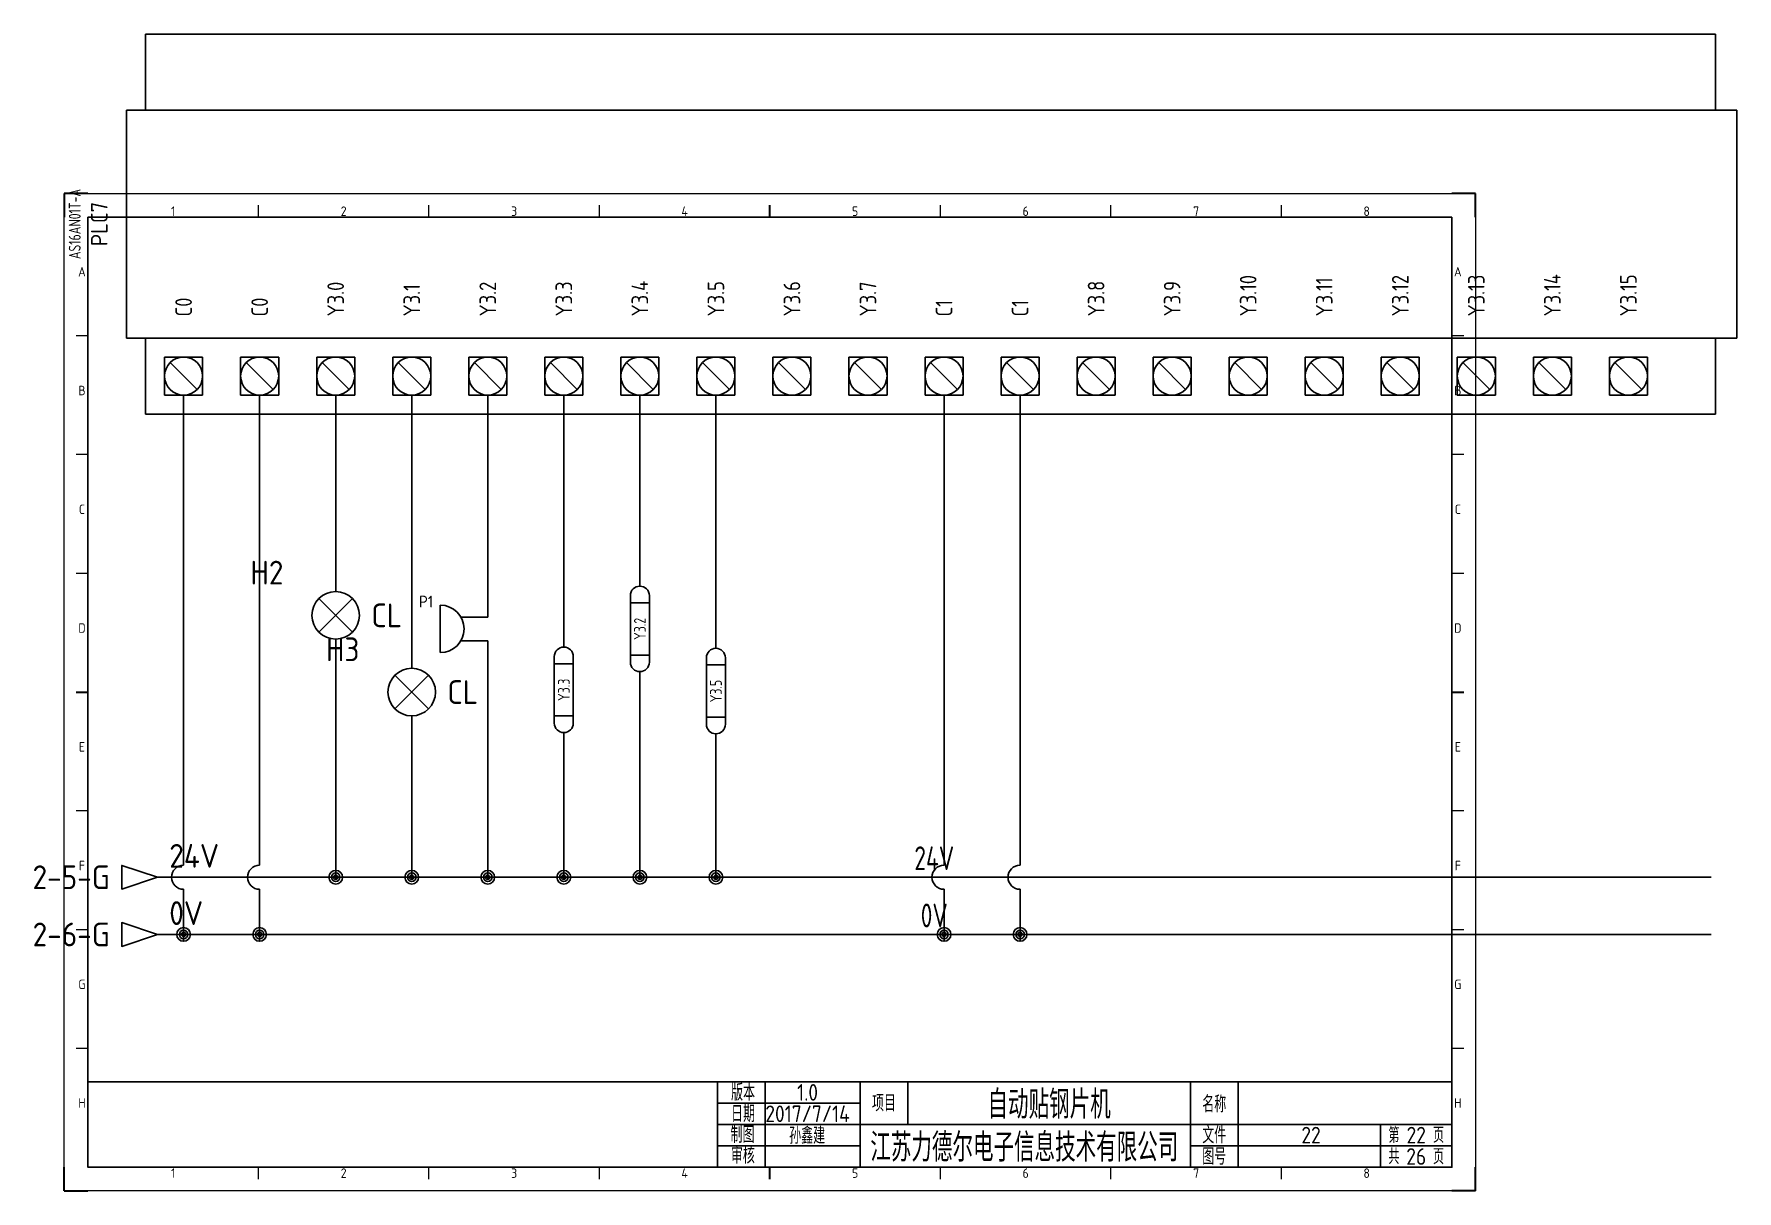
# Model space of a CAD drawing. Header units: millimetres. Extents: x 2023 to 2381, y 1387 to 1631.
import ezdxf
from ezdxf.enums import TextEntityAlignment as Align

# ---------------------------------------------------------------- set-up
doc = ezdxf.new("R2010")
doc.units = ezdxf.units.MM
for name, color, linetype in [('AE_BOR', 1, 'Continuous'), ('DESC', 150, 'Continuous'), ('MISC', 7, 'Continuous'), ('SYMS', 7, 'Continuous'), ('TAGS', 150, 'Continuous'), ('TERMS', 123, 'Continuous'), ('WIRENO', 72, 'Continuous'), ('WIREREF_DEST', 52, 'Continuous'), ('WIRES', 7, 'Continuous'), ('XREF', 7, 'Continuous'), ('图框_标题栏属性', 1, 'Continuous'), ('图框_标题栏文字', 6, 'Continuous')]:
    doc.layers.add(name, color=color, linetype=linetype)
doc.styles.add('ACGBTS', font='ISOCP.SHX')
doc.styles.get("Standard").update_dxf_attribs({"font": 'arial.ttf'})
doc.styles.add('WD_IEC', font='ISOCP2.shx', dxfattribs={"height": 4, "bigfont": 'gbcbig.shx'})
doc.styles.add('工程字', font='gbenor.shx', dxfattribs={"bigfont": 'gbcbig.shx'})

# ---------------------------------------------------------------- blocks, each defined once
blk = doc.blocks.new('Border')
for p, q in [((584, 410), (10, 410)), ((10, 410), (10, 10)), ((584, 10), (584, 410)), ((10, 10), (584, 10))]:
    blk.add_line(p, q)
at = {"layer": 'AE_BOR', "color": 1, "lineweight": 30}
for p, q in [((10, 420), (0, 420)), ((0, 420), (0, 410)), ((594, 420), (584, 420)), ((594, 410), (594, 420)), ((297, 410), (297, 415)), ((5, 210), (10, 210)), ((584, 210), (589, 210)), ((0, 0), (0, 10)), ((297, 5), (297, 10)), ((594, 0), (594, 10)), ((0, 0), (10, 0)), ((594, 0), (584, 0))]:
    blk.add_line(p, q, dxfattribs=at)
at = {"layer": 'AE_BOR', "color": 1, "lineweight": 15}
for p, q in [((0, 420), (594, 420)), ((0, 0), (0, 420)), ((594, 420), (594, 0)), ((81.75, 410), (81.75, 415)), ((153.5, 410), (153.5, 415)), ((225.25, 410), (225.25, 415)), ((368.75, 410), (368.75, 415)), ((440.5, 410), (440.5, 415)), ((512.25, 410), (512.25, 415)), ((10, 360), (5, 360)), ((589, 360), (584, 360)), ((10, 310), (5, 310)), ((589, 310), (584, 310)), ((10, 260), (5, 260)), ((589, 260), (584, 260)), ((10, 160), (5, 160)), ((589, 160), (584, 160)), ((10, 110), (5, 110)), ((589, 110), (584, 110)), ((10, 60), (5, 60)), ((589, 60), (584, 60)), ((81.75, 5), (81.75, 10)), ((153.5, 5), (153.5, 10)), ((225.25, 5), (225.25, 10)), ((368.75, 5), (368.75, 10)), ((440.5, 5), (440.5, 10)), ((512.25, 5), (512.25, 10)), ((594, 0), (0, 0))]:
    blk.add_line(p, q, dxfattribs=at)
at = {"layer": 'AE_BOR', "color": 1, "lineweight": 15, "style": 'ACGBTS'}
for s, p in [('1', (45.875, 412.5)), ('2', (117.625, 412.5)), ('3', (189.375, 412.5)), ('4', (261.125, 412.5)), ('5', (332.875, 412.5)), ('6', (404.625, 412.5)), ('7', (476.375, 412.5)), ('8', (548.125, 412.5)), ('A', (7.5, 387)), ('A', (586.5, 387)), ('B', (7.5, 337)), ('B', (586.5, 337)), ('C', (7.5, 287)), ('C', (586.5, 287)), ('D', (7.5, 237)), ('D', (586.5, 237)), ('E', (7.5, 187)), ('E', (586.5, 187)), ('F', (7.5, 137)), ('F', (586.5, 137)), ('G', (7.5, 87)), ('G', (586.5, 87)), ('H', (7.5, 37)), ('H', (586.5, 37)), ('1', (45.875, 7.5)), ('2', (117.625, 7.5)), ('3', (189.375, 7.5)), ('4', (261.125, 7.5)), ('5', (332.875, 7.5)), ('6', (404.625, 7.5)), ('7', (476.375, 7.5)), ('8', (548.125, 7.5))]:
    blk.add_text(s, height=4, dxfattribs=at).set_placement(p, align=Align.MIDDLE)
blk = doc.blocks.new('LdrDkA4')
for p, q in [((132.5, 0), (132.5, 18)), ((142.5, 0), (142.5, 18)), ((162.5, 0), (162.5, 18)), ((162.5, 0), (162.5, 18)), ((162.5, 0), (162.5, 18)), ((172.5, 18), (172.5, 13.5)), ((232, 0), (232, 18)), ((242, 0), (242, 18)), ((132.5, 13.5), (162.5, 13.5)), ((172.5, 13.5), (172.5, 9)), ((132.5, 9), (162.99, 9)), ((162.5, 9), (287, 9)), ((272, 0), (272, 9)), ((132.5, 4.5), (162.5, 4.5)), ((232, 4.5), (287, 4.5)), ((142.5, 2.09), (142.5, 2.09)), ((142.5, 2.09), (142.5, 2.09))]:
    blk.add_line(p, q)
blk.add_lwpolyline([(132.5, 18), (0, 18), (0, 0), (132.5, 0)], close=True)
blk.add_lwpolyline([(132.5, 0), (287, 0), (287, 18), (132.5, 18)])
at = {"flags": 9}
blk.add_attdef('WD_TB', (0, 0), '', height=2.5, dxfattribs=at)
at = {"layer": '图框_标题栏属性', "style": '工程字'}
for tag, height, p in [('版本', 3.5, (151.42, 15.75)), ('项目', 6, (202.25, 13.5)), ('名称', 3.5, (264.42, 13.27)), ('日期', 3.5, (151.42, 11.25)), ('制图', 3.5, (151.34, 6.85)), ('公司名称', 6, (197.03, 4.5)), ('文件', 3.5, (257.37, 6.75)), ('页数', 3.5, (279.5, 6.75)), ('审核', 3.5, (151.65, 2.36)), ('图号', 3.5, (257.37, 2.25)), ('总数', 3.5, (279.5, 2.25))]:
    blk.add_attdef(tag, text='', height=height, dxfattribs=at).set_placement(p, align=Align.MIDDLE)
at = {"layer": '图框_标题栏文字', "style": '工程字'}
for s, height, p in [('版本', 3.5, (137.85, 15.75)), ('项目', 3.5, (167.5, 13.5)), ('名称', 3.5, (237, 13.27)), ('日期', 3.5, (137.85, 11.25)), ('制图', 3.5, (137.75, 6.85)), ('文件', 3.5, (237, 6.75)), ('第    页', 3.25, (279.5, 6.75)), ('审核', 3.5, (137.81, 2.51)), ('图号', 3.5, (237, 2.25)), ('共    页', 3.25, (279.5, 2.25))]:
    blk.add_text(s, height=height, dxfattribs=at).set_placement(p, align=Align.MIDDLE_CENTER)
blk = doc.blocks.new('PLCIO_AS16AN01T')
for p, q in [((-289.88, 36.99), (-289.88, 20.99)), ((40.47, 36.99), (-289.88, 36.99)), ((40.47, 36.99), (40.47, 20.99)), ((-293.88, -27.01), (-293.88, 20.99)), ((-293.88, 20.99), (44.95, 20.99)), ((44.95, 20.99), (44.95, -27.01)), ((-289.88, -27.01), (-293.88, -27.01)), ((-289.88, -27.01), (-289.88, -43.01)), ((-49.88, -27.01), (-289.88, -27.01)), ((44.95, -27.01), (-49.88, -27.01)), ((40.47, -27.01), (40.47, -43.01)), ((-285.88, -39.01), (-285.88, -31.01)), ((-285.88, -39.01), (-285.88, -31.01)), ((-285.88, -31.01), (-277.88, -31.01)), ((-285.88, -31.01), (-277.88, -31.01)), ((-284.71, -32.18), (-279.05, -37.84)), ((-277.88, -31.01), (-277.88, -39.01)), ((-277.88, -31.01), (-277.88, -39.01)), ((-269.88, -31.01), (-261.88, -31.01)), ((-269.88, -31.01), (-261.88, -31.01)), ((-269.88, -39.01), (-269.88, -31.01)), ((-269.88, -39.01), (-269.88, -31.01)), ((-268.71, -32.18), (-263.05, -37.84)), ((-261.88, -31.01), (-261.88, -39.01)), ((-261.88, -31.01), (-261.88, -39.01)), ((-253.88, -31.01), (-245.88, -31.01)), ((-253.88, -39.01), (-253.88, -31.01)), ((-252.71, -32.18), (-247.05, -37.84)), ((-245.88, -31.01), (-245.88, -39.01)), ((-237.88, -31.01), (-229.88, -31.01)), ((-237.88, -31.01), (-229.88, -31.01)), ((-237.88, -39.01), (-237.88, -31.01)), ((-237.88, -39.01), (-237.88, -31.01)), ((-236.71, -32.18), (-231.05, -37.84)), ((-229.88, -31.01), (-229.88, -39.01)), ((-229.88, -31.01), (-229.88, -39.01)), ((-221.88, -31.01), (-213.88, -31.01)), ((-221.88, -31.01), (-213.88, -31.01)), ((-221.88, -39.01), (-221.88, -31.01)), ((-221.88, -39.01), (-221.88, -31.01)), ((-220.71, -32.18), (-215.05, -37.84)), ((-213.88, -31.01), (-213.88, -39.01)), ((-213.88, -31.01), (-213.88, -39.01)), ((-205.88, -31.01), (-197.88, -31.01)), ((-205.88, -31.01), (-197.88, -31.01)), ((-205.88, -39.01), (-205.88, -31.01)), ((-205.88, -39.01), (-205.88, -31.01)), ((-204.71, -32.18), (-199.05, -37.84)), ((-197.88, -31.01), (-197.88, -39.01)), ((-197.88, -31.01), (-197.88, -39.01)), ((-189.88, -31.01), (-181.88, -31.01)), ((-189.88, -31.01), (-181.88, -31.01)), ((-189.88, -39.01), (-189.88, -31.01)), ((-189.88, -39.01), (-189.88, -31.01)), ((-188.71, -32.18), (-183.05, -37.84)), ((-181.88, -31.01), (-181.88, -39.01)), ((-181.88, -31.01), (-181.88, -39.01)), ((-173.88, -31.01), (-165.88, -31.01)), ((-173.88, -31.01), (-165.88, -31.01)), ((-173.88, -39.01), (-173.88, -31.01)), ((-173.88, -39.01), (-173.88, -31.01)), ((-172.71, -32.18), (-167.05, -37.84)), ((-165.88, -31.01), (-165.88, -39.01)), ((-165.88, -31.01), (-165.88, -39.01)), ((-157.88, -31.01), (-149.88, -31.01)), ((-157.88, -31.01), (-149.88, -31.01)), ((-157.88, -39.01), (-157.88, -31.01)), ((-157.88, -39.01), (-157.88, -31.01)), ((-156.71, -32.18), (-151.05, -37.84)), ((-149.88, -31.01), (-149.88, -39.01)), ((-149.88, -31.01), (-149.88, -39.01)), ((-141.88, -31.01), (-133.88, -31.01)), ((-141.88, -31.01), (-133.88, -31.01)), ((-141.88, -39.01), (-141.88, -31.01)), ((-141.88, -39.01), (-141.88, -31.01)), ((-140.71, -32.18), (-135.05, -37.84)), ((-133.88, -31.01), (-133.88, -39.01)), ((-133.88, -31.01), (-133.88, -39.01)), ((-125.88, -31.01), (-117.88, -31.01)), ((-125.88, -31.01), (-117.88, -31.01)), ((-125.88, -39.01), (-125.88, -31.01)), ((-125.88, -39.01), (-125.88, -31.01)), ((-124.71, -32.18), (-119.05, -37.84)), ((-117.88, -31.01), (-117.88, -39.01)), ((-117.88, -31.01), (-117.88, -39.01)), ((-109.88, -39.01), (-109.88, -31.01)), ((-109.88, -39.01), (-109.88, -31.01)), ((-109.88, -31.01), (-101.88, -31.01)), ((-109.88, -31.01), (-101.88, -31.01)), ((-108.71, -32.18), (-103.05, -37.84)), ((-101.88, -31.01), (-101.88, -39.01)), ((-101.88, -31.01), (-101.88, -39.01)), ((-93.88, -31.01), (-85.88, -31.01)), ((-93.88, -31.01), (-85.88, -31.01)), ((-93.88, -39.01), (-93.88, -31.01)), ((-93.88, -39.01), (-93.88, -31.01)), ((-92.71, -32.18), (-87.05, -37.84)), ((-85.88, -31.01), (-85.88, -39.01)), ((-85.88, -31.01), (-85.88, -39.01)), ((-77.88, -31.01), (-69.88, -31.01)), ((-77.88, -31.01), (-69.88, -31.01)), ((-77.88, -39.01), (-77.88, -31.01)), ((-77.88, -39.01), (-77.88, -31.01)), ((-76.71, -32.18), (-71.05, -37.84)), ((-69.88, -31.01), (-69.88, -39.01)), ((-69.88, -31.01), (-69.88, -39.01)), ((-61.88, -31.01), (-53.88, -31.01)), ((-61.88, -31.01), (-53.88, -31.01)), ((-61.88, -39.01), (-61.88, -31.01)), ((-61.88, -39.01), (-61.88, -31.01)), ((-60.71, -32.18), (-55.05, -37.84)), ((-53.88, -31.01), (-53.88, -39.01)), ((-53.88, -31.01), (-53.88, -39.01)), ((-45.88, -31.01), (-37.88, -31.01)), ((-45.88, -31.01), (-37.88, -31.01)), ((-45.88, -39.01), (-45.88, -31.01)), ((-45.88, -39.01), (-45.88, -31.01)), ((-44.71, -32.18), (-39.05, -37.84)), ((-37.88, -31.01), (-37.88, -39.01)), ((-37.88, -31.01), (-37.88, -39.01)), ((-29.88, -31.01), (-21.88, -31.01)), ((-29.88, -31.01), (-21.88, -31.01)), ((-29.88, -39.01), (-29.88, -31.01)), ((-29.88, -39.01), (-29.88, -31.01)), ((-28.71, -32.18), (-23.05, -37.84)), ((-21.88, -31.01), (-21.88, -39.01)), ((-21.88, -31.01), (-21.88, -39.01)), ((-13.88, -31.01), (-5.88, -31.01)), ((-13.88, -31.01), (-5.88, -31.01)), ((-13.88, -39.01), (-13.88, -31.01)), ((-13.88, -39.01), (-13.88, -31.01)), ((-12.71, -32.18), (-7.05, -37.84)), ((-5.88, -31.01), (-5.88, -39.01)), ((-5.88, -31.01), (-5.88, -39.01)), ((2.12, -39.01), (2.12, -31.01)), ((2.12, -39.01), (2.12, -31.01)), ((2.12, -31.01), (10.12, -31.01)), ((2.12, -31.01), (10.12, -31.01)), ((3.29, -32.18), (8.95, -37.84)), ((10.12, -31.01), (10.12, -39.01)), ((10.12, -31.01), (10.12, -39.01)), ((18.12, -31.01), (26.12, -31.01)), ((18.12, -31.01), (26.12, -31.01)), ((18.12, -39.01), (18.12, -31.01)), ((18.12, -39.01), (18.12, -31.01)), ((19.29, -32.18), (24.95, -37.84)), ((26.12, -31.01), (26.12, -39.01)), ((26.12, -31.01), (26.12, -39.01)), ((-277.88, -39.01), (-285.88, -39.01)), ((-277.88, -39.01), (-285.88, -39.01)), ((-261.88, -39.01), (-269.88, -39.01)), ((-261.88, -39.01), (-269.88, -39.01)), ((-245.88, -39.01), (-253.88, -39.01)), ((-229.88, -39.01), (-237.88, -39.01)), ((-229.88, -39.01), (-237.88, -39.01)), ((-213.88, -39.01), (-221.88, -39.01)), ((-213.88, -39.01), (-221.88, -39.01)), ((-197.88, -39.01), (-205.88, -39.01)), ((-197.88, -39.01), (-205.88, -39.01)), ((-181.88, -39.01), (-189.88, -39.01)), ((-181.88, -39.01), (-189.88, -39.01)), ((-165.88, -39.01), (-173.88, -39.01)), ((-165.88, -39.01), (-173.88, -39.01)), ((-149.88, -39.01), (-157.88, -39.01)), ((-149.88, -39.01), (-157.88, -39.01)), ((-133.88, -39.01), (-141.88, -39.01)), ((-133.88, -39.01), (-141.88, -39.01)), ((-117.88, -39.01), (-125.88, -39.01)), ((-117.88, -39.01), (-125.88, -39.01)), ((-101.88, -39.01), (-109.88, -39.01)), ((-101.88, -39.01), (-109.88, -39.01)), ((-85.88, -39.01), (-93.88, -39.01)), ((-85.88, -39.01), (-93.88, -39.01)), ((-69.88, -39.01), (-77.88, -39.01)), ((-69.88, -39.01), (-77.88, -39.01)), ((-53.88, -39.01), (-61.88, -39.01)), ((-53.88, -39.01), (-61.88, -39.01)), ((-37.88, -39.01), (-45.88, -39.01)), ((-37.88, -39.01), (-45.88, -39.01)), ((-21.88, -39.01), (-29.88, -39.01)), ((-21.88, -39.01), (-29.88, -39.01)), ((-5.88, -39.01), (-13.88, -39.01)), ((-5.88, -39.01), (-13.88, -39.01)), ((10.12, -39.01), (2.12, -39.01)), ((10.12, -39.01), (2.12, -39.01)), ((26.12, -39.01), (18.12, -39.01)), ((26.12, -39.01), (18.12, -39.01)), ((-289.88, -43.01), (40.47, -43.01))]:
    blk.add_line(p, q)
for centre in [(-281.88, -35.01), (-265.88, -35.01), (-249.88, -35.01), (-233.88, -35.01), (-217.88, -35.01), (-201.88, -35.01), (-185.88, -35.01), (-169.88, -35.01), (-153.88, -35.01), (-137.88, -35.01), (-121.88, -35.01), (-105.88, -35.01), (-89.88, -35.01), (-73.88, -35.01), (-57.88, -35.01), (-41.88, -35.01), (-25.88, -35.01), (-9.88, -35.01), (6.12, -35.01), (22.12, -35.01)]:
    blk.add_circle(centre, 4)
at = {"style": 'WD_IEC', "width": 0.8}
blk.add_attdef('WDTAGALT', (-331.88, -15.01), '', height=4, rotation=90, dxfattribs=at)
at = {"linetype": 'Continuous', "style": 'WD_IEC', "flags": 9}
for tag, p in [('ASSYCODE', (-320.88, 4.35)), ('FAMILY', (-320.09, 4.38))]:
    blk.add_attdef(tag, text='', height=0.32, rotation=90, dxfattribs=at).set_placement(p, align=Align.CENTER)
at = {"style": 'WD_IEC'}
for tag, p in [('LINE1', (-312.59, -3.01)), ('LINE2', (-307.59, -3.01)), ('TAG1', (-297.88, -3.01))]:
    blk.add_attdef(tag, text='', height=3.5, rotation=90, dxfattribs=at).set_placement(p, align=Align.CENTER)
for tag, width, p in [('INST', 0.8, (-328.04, -3.01)), ('LOC', 0.8, (-324.6, -3.01)), ('MFG', 0.8, (-320.59, -3.01)), ('CAT', 0.9, (-317.09, -3.01)), ('DESC', 0.8, (-303.54, -3.01))]:
    blk.add_attdef(tag, text='', height=2.5, rotation=90, dxfattribs=dict(at, width=width)).set_placement(p, align=Align.CENTER)
at = {"style": 'WD_IEC', "width": 0.9}
for tag, p in [('TERMDESC17', (-281.88, -22.45)), ('TERMDESC18', (-265.88, -22.45)), ('TERMDESC19', (-121.88, -22.45)), ('TERMDESC20', (-105.88, -22.45)), ('TAGA01', (-249.88, -22.45)), ('TAGA02', (-233.88, -22.45)), ('TAGA03', (-217.88, -22.45)), ('TAGA04', (-201.88, -22.45)), ('TAGA05', (-185.88, -22.45)), ('TAGA06', (-169.88, -22.45)), ('TAGA07', (-153.88, -22.45)), ('TAGA08', (-137.88, -22.45)), ('TAGA09', (-89.88, -22.45)), ('TAGA10', (-73.88, -22.45)), ('TAGA11', (-57.88, -22.45)), ('TAGA12', (-41.88, -22.45)), ('TAGA13', (-25.88, -22.45)), ('TAGA14', (-9.88, -22.45)), ('TAGA15', (6.12, -22.45)), ('TAGA16', (22.12, -22.45))]:
    blk.add_attdef(tag, text='', height=3.5, rotation=90, dxfattribs=at).set_placement(p, align=Align.MIDDLE_LEFT)
at = {"style": 'WD_IEC', "flags": 1}
for tag, p in [('X8TERM17', (-281.88, -39.01)), ('X8TERM18', (-265.88, -39.01)), ('X8TERM01', (-249.88, -39.01)), ('X8TERM02', (-233.88, -39.01)), ('X8TERM03', (-217.88, -39.01)), ('X8TERM04', (-201.88, -39.01)), ('X8TERM05', (-185.88, -39.01)), ('X8TERM06', (-169.88, -39.01)), ('X8TERM07', (-153.88, -39.01)), ('X8TERM08', (-137.88, -39.01)), ('X8TERM19', (-121.88, -39.01)), ('X8TERM20', (-105.88, -39.01)), ('X8TERM09', (-89.88, -39.01)), ('X8TERM10', (-73.88, -39.01)), ('X8TERM11', (-57.88, -39.01)), ('X8TERM12', (-41.88, -39.01)), ('X8TERM13', (-25.88, -39.01)), ('X8TERM14', (-9.88, -39.01)), ('X8TERM15', (6.12, -39.01)), ('X8TERM16', (22.12, -39.01))]:
    blk.add_attdef(tag, p, '', height=0.35, rotation=90, dxfattribs=at)
at = {"style": 'WD_IEC', "width": 0.9}
for tag, p in [('TERM17', (-279.88, -40.05)), ('TERM18', (-263.88, -40.05)), ('TERM01', (-247.88, -39.92)), ('TERM02', (-231.88, -40.05)), ('TERM03', (-215.88, -40.05)), ('TERM04', (-199.88, -40.05)), ('TERM05', (-183.88, -40.05)), ('TERM06', (-167.88, -40.05)), ('TERM07', (-151.88, -40.05)), ('TERM08', (-135.88, -40.05)), ('TERM19', (-119.88, -40.05)), ('TERM20', (-103.88, -40.05)), ('TERM09', (-87.88, -40.05)), ('TERM10', (-71.88, -40.05)), ('TERM11', (-55.88, -40.05)), ('TERM12', (-39.88, -40.05)), ('TERM13', (-23.88, -40.05)), ('TERM14', (-7.88, -40.05)), ('TERM15', (8.12, -40.05)), ('TERM16', (24.12, -40.05))]:
    blk.add_attdef(tag, text='', height=2.5, rotation=90, dxfattribs=at).set_placement(p, align=Align.TOP_RIGHT)
for tag, p in [('DESCA01', (-251.38, -67.08)), ('DESCB01', (-244.38, -67.08)), ('DESCA02', (-235.38, -67.08)), ('DESCB02', (-228.38, -67.08)), ('DESCA03', (-219.38, -67.08)), ('DESCB03', (-212.38, -67.08)), ('DESCA04', (-203.38, -67.08)), ('DESCB04', (-196.38, -67.08)), ('DESCA05', (-187.38, -67.08)), ('DESCB05', (-180.38, -67.08)), ('DESCA06', (-171.38, -67.08)), ('DESCB06', (-164.38, -67.08)), ('DESCA07', (-155.38, -67.08)), ('DESCB07', (-148.38, -67.08)), ('DESCA08', (-139.38, -67.08)), ('DESCB08', (-132.38, -67.08)), ('DESCA09', (-91.38, -67.08)), ('DESCB09', (-84.38, -67.08)), ('DESCA10', (-75.38, -67.08)), ('DESCB10', (-68.38, -67.08)), ('DESCA11', (-59.38, -67.08)), ('DESCB11', (-52.38, -67.08)), ('DESCA12', (-43.38, -67.08)), ('DESCB12', (-36.38, -67.08)), ('DESCA13', (-27.38, -67.08)), ('DESCB13', (-20.38, -67.08)), ('DESCA14', (-11.38, -67.08)), ('DESCB14', (-4.38, -67.08)), ('DESCA15', (4.62, -67.08)), ('DESCB15', (11.62, -67.08)), ('DESCA16', (20.62, -67.08)), ('DESCB16', (27.62, -67.08))]:
    blk.add_attdef(tag, text='', height=4, rotation=90, dxfattribs=at).set_placement(p, align=Align.RIGHT)
blk = doc.blocks.new('HA1D3')
blk.add_lwpolyline([(0, 0), (-3.75, -1.25), (-3.75, 1.25)], close=True)
at = {"style": 'WD_IEC', "flags": 1}
blk.add_attdef('SIGCODE', text='', height=1, dxfattribs=at).set_placement((-2.5, 1.8), align=Align.RIGHT)
at = {"style": 'WD_IEC'}
for tag, p, height, flags in [('WIRENO', (1.25, 1), 2.5, 8), ('X1TERM01', (0, 0), 0.32, 1)]:
    blk.add_attdef(tag, p, '', height=height, dxfattribs=dict(at, flags=flags))
blk.add_attdef('XREF', text='', height=2.5, dxfattribs=at).set_placement((-5, 0), align=Align.MIDDLE_RIGHT)
blk.add_attdef('DESC1', text='', height=2.5, dxfattribs=at).set_placement((1.25, -1), align=Align.TOP_LEFT)
blk = doc.blocks.new('WD_WNH')
at = {"linetype": 'Continuous', "style": 'WD_IEC', "width": 0.8}
blk.add_attdef('WIRENO', text='', height=2.5, dxfattribs=at).set_placement((0, 0.75), align=Align.CENTER)
at = {"style": 'WD_IEC', "flags": 1}
for tag, p in [('W08USER', (0, 0.375)), ('W04USER', (0, 0.875)), ('W05USER', (0, 0.75)), ('W09USER', (0, 0.25)), ('W03USER', (0, 1)), ('W06USER', (0, 0.625)), ('W07USER', (0, 0.5)), ('W02USER', (0, 1.125)), ('W01USER', (0, 1.25)), ('W10USER', (0, 0.125))]:
    blk.add_attdef(tag, text='', height=0.08, dxfattribs=at).set_placement(p, align=Align.CENTER)
blk = doc.blocks.new('WDDOT')
for radius in [0.72, 0.449, 0.223]:
    blk.add_circle((0, 0), radius)
blk = doc.blocks.new('VLT1C')
for p, q in [((0, 7.5), (0, 2.5)), ((-1.77, -1.77), (1.77, 1.77)), ((1.77, -1.77), (-1.77, 1.77)), ((0, -2.5), (0, -7.5))]:
    blk.add_line(p, q)
blk.add_circle((0, 0), 2.5)
at = {"style": 'WD_IEC'}
for tag, p in [('INST', (-5.5, 10.25)), ('LOC', (-5.5, 6.75)), ('TAG1', (-5.5, 3.25)), ('DESC1', (-5.5, -6.35)), ('DESC2', (-5.5, -9.85)), ('DESC3', (-5.5, -13.35))]:
    blk.add_attdef(tag, text='', height=2.5, dxfattribs=at).set_placement(p, align=Align.RIGHT)
blk.add_attdef('TERM01', text='', height=2, rotation=90, dxfattribs=at).set_placement((-1, 7.5), align=Align.RIGHT)
at = {"style": 'WD_IEC', "flags": 1}
for tag, p, height in [('X2TERM01', (0, 7.5), 0.32), ('X4LINK', (-3, 0), 0.32), ('X1LINK', (3, 0), 0.32), ('ASSYCODE', (1, -4), 1), ('FAMILY', (1, -5.5), 1), ('CATDESC', (1, -7), 1), ('X8TERM02', (0, -7.5), 0.32)]:
    blk.add_attdef(tag, p, '', height=height, dxfattribs=at)
at = {"style": 'WD_IEC', "flags": 9}
for tag, p in [('MFG', (-6, -0.25)), ('CAT', (-6, -2.75))]:
    blk.add_attdef(tag, text='', height=1.5, dxfattribs=at).set_placement(p, align=Align.RIGHT)
at = {"style": 'WD_IEC'}
blk.add_attdef('TERM02', (-1, -7.5), '', height=2, rotation=90, dxfattribs=at)
at = {"lineweight": 13, "style": 'WD_IEC'}
blk.add_attdef('COLOR', text='', height=2.5, dxfattribs=at).set_placement((3.75, 0), align=Align.MIDDLE_LEFT)
at = {"lineweight": 15, "style": 'WD_IEC'}
for tag, p in [('XREF', (-5.5, -18)), ('WDTAGALT', (-5.5, -21))]:
    blk.add_attdef(tag, text='', height=2.5, dxfattribs=at).set_placement(p, align=Align.RIGHT)
blk = doc.blocks.new('VAN1Z')
for p, q in [((-10, -5), (-10, 5)), ((-5.67, 2.5), (0, 2.5)), ((-5.67, -2.5), (0, -2.5))]:
    blk.add_line(p, q)
blk.add_arc((-10, 0), 5, 270, 90)
at = {"style": 'WD_IEC'}
for tag, height, p in [('INST', 2.5, (-11.5, 11.5)), ('LOC', 2.5, (-11.5, 8)), ('TAG1', 2.5, (-11.5, 4.5)), ('TERM01', 2, (0, 3.5)), ('TERM02', 2, (0, -1.5)), ('DESC1', 2.5, (-11.5, -6.85)), ('DESC2', 2.5, (-11.5, -10.35)), ('DESC3', 2.5, (-11.5, -13.85)), ('XREF', 2.5, (-11.5, -18.85))]:
    blk.add_attdef(tag, text='', height=height, dxfattribs=at).set_placement(p, align=Align.RIGHT)
at = {"style": 'WD_IEC', "flags": 9}
for tag, p in [('MFG', (-11, 1)), ('CAT', (-11, -1.5))]:
    blk.add_attdef(tag, text='', height=1.5, dxfattribs=at).set_placement(p, align=Align.RIGHT)
at = {"style": 'WD_IEC', "flags": 1}
for tag, p, height in [('X2TERM01', (0, 2.5), 0.32), ('ASSYCODE', (-4, -4), 1), ('X8TERM02', (0, -2.5), 0.32), ('FAMILY', (-4, -5.5), 1), ('CATDESC', (-4, -7), 1)]:
    blk.add_attdef(tag, p, '', height=height, dxfattribs=at)
blk = doc.blocks.new('PLCIOO2TV')
for p, q in [((-2, 7), (-2, -7)), ((-2, 5.5), (2, 5.5)), ((2, 7), (2, -7)), ((-2, -5.5), (2, -5.5))]:
    blk.add_line(p, q)
for centre, start, end in [((0, 7), 0, 180), ((0, -7), 180, 0)]:
    blk.add_arc(centre, 2, start, end)
at = {"style": 'WD_IEC', "width": 0.9}
blk.add_attdef('TERMDESC01R', text='', height=2, rotation=90, dxfattribs=at).set_placement((2.25, 10), align=Align.TOP_LEFT)
at = {"style": 'WD_IEC', "width": 0.8}
for tag, height, p in [('TERM01R', 2, (0, 7.25)), ('TAGA01', 2.5, (0, 0)), ('TERM01L', 2, (0, -7.25))]:
    blk.add_attdef(tag, text='', height=height, rotation=90, dxfattribs=at).set_placement(p, align=Align.MIDDLE)
for tag, p in [('INST', (-3.5, 6.5)), ('LOC', (-3.5, 3))]:
    blk.add_attdef(tag, text='', height=2.5, dxfattribs=at).set_placement(p, align=Align.RIGHT)
at = {"style": 'WD_IEC', "flags": 1}
for tag, p in [('X2TERM01R', (0, 9)), ('X8TERM01L', (0, -9))]:
    blk.add_attdef(tag, p, '', height=0.16, dxfattribs=at)
at = {"style": 'WD_IEC', "width": 0.9}
blk.add_attdef('LINE1', text='', height=2.5, rotation=90, dxfattribs=at).set_placement((4.41, 1), align=Align.CENTER)
blk.add_attdef('LINE2', text='', height=2.5, rotation=90, dxfattribs=at).set_placement((5.02, 1), align=Align.TOP_CENTER)
at = {"style": 'WD_IEC'}
for tag, p in [('TAG1', (-3.5, -0.5)), ('XREF', (-3.5, -4.5))]:
    blk.add_attdef(tag, text='', height=2.5, dxfattribs=at).set_placement(p, align=Align.RIGHT)
at = {"linetype": 'Continuous', "style": 'WD_IEC', "flags": 9}
for tag, p in [('ASSYCODE', (-2.39, -1.18)), ('FAMILY', (-2.39, -7.68))]:
    blk.add_attdef(tag, text='', height=0.16, rotation=90, dxfattribs=at).set_placement(p, align=Align.CENTER)
at = {"style": 'WD_IEC', "width": 0.9}
blk.add_attdef('TERMDESC01L', text='', height=2, rotation=90, dxfattribs=at).set_placement((2.25, -10), align=Align.TOP_RIGHT)
at = {"style": 'WD_IEC'}
for tag, width, p in [('MFG', 0.8, (-7, -20)), ('DESC', 0.8, (-4, -20)), ('DESCA01', 0.9, (-0.5, -20)), ('DESCB01', 0.9, (2.5, -20)), ('DESCC01', 0.9, (5.5, -20)), ('DESCD01', 0.9, (8.5, -20)), ('DESCE01', 0.9, (11.5, -20)), ('CAT', 0.9, (-7, -27))]:
    blk.add_attdef(tag, text='', height=2.5, rotation=90, dxfattribs=dict(at, width=width)).set_placement(p, align=Align.RIGHT)

msp = doc.modelspace()

# ---------------------------------------------------------------- linework, layer by layer
at = {"layer": 'WIRES'}
for p, q in [((2054.43, 1554.97), (2054.43, 1456)), ((2070.43, 1554.97), (2070.43, 1456)), ((2086.43, 1554.97), (2086.43, 1523.59)), ((2102.43, 1554.97), (2102.43, 1507.44)), ((2118.43, 1554.97), (2118.43, 1508.24)), ((2134.43, 1554.97), (2134.43, 1501.91)), ((2150.43, 1554.97), (2150.43, 1514.74)), ((2166.43, 1554.97), (2166.43, 1501.65)), ((2214.43, 1554.97), (2214.43, 1456)), ((2230.43, 1554.97), (2230.43, 1456)), ((2118.43, 1503.24), (2118.43, 1453.01)), ((2150.43, 1496.74), (2150.43, 1453.01)), ((2086.43, 1493.59), (2086.43, 1453.01)), ((2134.43, 1483.91), (2134.43, 1453.01)), ((2166.43, 1483.65), (2166.43, 1453.01)), ((2102.43, 1477.44), (2102.43, 1453.01)), ((2048.91, 1453.46), (2375.84, 1453.46)), ((2054.43, 1450.92), (2054.43, 1440.09)), ((2070.43, 1450.92), (2070.43, 1440.09)), ((2214.43, 1450.92), (2214.43, 1440.09)), ((2230.43, 1450.92), (2230.43, 1440.09)), ((2048.91, 1441.41), (2375.84, 1441.41))]:
    msp.add_line(p, q, dxfattribs=at)
for centre in [(2054.43, 1453.46), (2070.43, 1453.46), (2214.43, 1453.46), (2230.43, 1453.46)]:
    msp.add_arc(centre, 2.54, 90, 270, dxfattribs=at)

# ---------------------------------------------------------------- block references
msp.add_blockref('LdrDkA4', (2034.29, 1392.42)).add_auto_attribs({'总数': '26', '页数': '22', '文件': '22', '公司名称': '江苏力德尔电子信息技术有限公司', '项目': '自动贴钢片机', '制图': '孙鑫建', '日期': '2017/7/14', '版本': '1.0'})
at = {"layer": 'AE_BOR', "xscale": 0.5, "yscale": 0.5, "zscale": 0.5}
msp.add_blockref('Border', (2029.29, 1387.42), dxfattribs=at)
at = {"layer": 'SYMS'}
ref = msp.add_blockref('PLCIO_AS16AN01T', (2336.31, 1593.97), dxfattribs=at)
ref.add_attrib('TAGA09', 'Y3.8', dxfattribs={"layer": 'TAGS', "height": 3.5, "rotation": 90, "style": 'WD_IEC', "width": 0.9}).set_placement((2246.43, 1571.52), align=Align.MIDDLE_LEFT)
ref.add_attrib('TAGA08', 'Y3.7', dxfattribs={"layer": 'TAGS', "height": 3.5, "rotation": 90, "style": 'WD_IEC', "width": 0.9}).set_placement((2198.43, 1571.52), align=Align.MIDDLE_LEFT)
ref.add_attrib('TAGA07', 'Y3.6', dxfattribs={"layer": 'TAGS', "height": 3.5, "rotation": 90, "style": 'WD_IEC', "width": 0.9}).set_placement((2182.43, 1571.52), align=Align.MIDDLE_LEFT)
ref.add_attrib('TAGA06', 'Y3.5', dxfattribs={"layer": 'TAGS', "height": 3.5, "rotation": 90, "style": 'WD_IEC', "width": 0.9}).set_placement((2166.43, 1571.52), align=Align.MIDDLE_LEFT)
ref.add_attrib('TAGA05', 'Y3.4', dxfattribs={"layer": 'TAGS', "height": 3.5, "rotation": 90, "style": 'WD_IEC', "width": 0.9}).set_placement((2150.43, 1571.52), align=Align.MIDDLE_LEFT)
ref.add_attrib('TAGA04', 'Y3.3', dxfattribs={"layer": 'TAGS', "height": 3.5, "rotation": 90, "style": 'WD_IEC', "width": 0.9}).set_placement((2134.43, 1571.52), align=Align.MIDDLE_LEFT)
ref.add_attrib('TAGA03', 'Y3.2', dxfattribs={"layer": 'TAGS', "height": 3.5, "rotation": 90, "style": 'WD_IEC', "width": 0.9}).set_placement((2118.43, 1571.52), align=Align.MIDDLE_LEFT)
ref.add_attrib('TAGA02', 'Y3.1', dxfattribs={"layer": 'TAGS', "height": 3.5, "rotation": 90, "style": 'WD_IEC', "width": 0.9}).set_placement((2102.43, 1571.52), align=Align.MIDDLE_LEFT)
ref.add_attrib('TAGA01', 'Y3.0', dxfattribs={"layer": 'TAGS', "height": 3.5, "rotation": 90, "style": 'WD_IEC', "width": 0.9}).set_placement((2086.43, 1571.52), align=Align.MIDDLE_LEFT)
ref.add_attrib('TAGA12', 'Y3.11', dxfattribs={"layer": 'TAGS', "height": 3.5, "rotation": 90, "style": 'WD_IEC', "width": 0.9}).set_placement((2294.43, 1571.52), align=Align.MIDDLE_LEFT)
ref.add_attrib('TAG1', 'PLC7', dxfattribs={"layer": 'TAGS', "height": 3.5, "rotation": 90, "style": 'WD_IEC'}).set_placement((2038.43, 1590.97), align=Align.CENTER)
ref.add_attrib('DESC', 'AS16AN01T-A', dxfattribs={"layer": 'DESC', "height": 2.5, "rotation": 90, "style": 'WD_IEC', "width": 0.8}).set_placement((2032.77, 1590.97), align=Align.CENTER)
ref.add_attrib('TAGA10', 'Y3.9', dxfattribs={"layer": 'TAGS', "height": 3.5, "rotation": 90, "style": 'WD_IEC', "width": 0.9}).set_placement((2262.43, 1571.52), align=Align.MIDDLE_LEFT)
ref.add_attrib('TAGA11', 'Y3.10', dxfattribs={"layer": 'TAGS', "height": 3.5, "rotation": 90, "style": 'WD_IEC', "width": 0.9}).set_placement((2278.43, 1571.52), align=Align.MIDDLE_LEFT)
ref.add_attrib('TAGA13', 'Y3.12', dxfattribs={"layer": 'TAGS', "height": 3.5, "rotation": 90, "style": 'WD_IEC', "width": 0.9}).set_placement((2310.43, 1571.52), align=Align.MIDDLE_LEFT)
ref.add_attrib('TAGA14', 'Y3.13', dxfattribs={"layer": 'TAGS', "height": 3.5, "rotation": 90, "style": 'WD_IEC', "width": 0.9}).set_placement((2326.43, 1571.52), align=Align.MIDDLE_LEFT)
ref.add_attrib('TAGA15', 'Y3.14', dxfattribs={"layer": 'TAGS', "height": 3.5, "rotation": 90, "style": 'WD_IEC', "width": 0.9}).set_placement((2342.43, 1571.52), align=Align.MIDDLE_LEFT)
ref.add_attrib('TAGA16', 'Y3.15', dxfattribs={"layer": 'TAGS', "height": 3.5, "rotation": 90, "style": 'WD_IEC', "width": 0.9}).set_placement((2358.43, 1571.52), align=Align.MIDDLE_LEFT)
ref.add_attrib('TERMDESC17', 'C0', dxfattribs={"layer": 'TERMS', "height": 3.5, "rotation": 90, "style": 'WD_IEC', "width": 0.9}).set_placement((2054.43, 1571.52), align=Align.MIDDLE_LEFT)
ref.add_attrib('TERMDESC18', 'C0', dxfattribs={"layer": 'TERMS', "height": 3.5, "rotation": 90, "style": 'WD_IEC', "width": 0.9}).set_placement((2070.43, 1571.52), align=Align.MIDDLE_LEFT)
ref.add_attrib('TERMDESC19', 'C1', dxfattribs={"layer": 'TERMS', "height": 3.5, "rotation": 90, "style": 'WD_IEC', "width": 0.9}).set_placement((2214.43, 1571.52), align=Align.MIDDLE_LEFT)
ref.add_attrib('TERMDESC20', 'C1', dxfattribs={"layer": 'TERMS', "height": 3.5, "rotation": 90, "style": 'WD_IEC', "width": 0.9}).set_placement((2230.43, 1571.52), align=Align.MIDDLE_LEFT)
ref = msp.add_blockref('VLT1C', (2086.43, 1508.59), dxfattribs=dict(at, xscale=2, yscale=2, zscale=2))
ref.add_attrib('COLOR', 'CL', dxfattribs={"layer": 'MISC', "lineweight": 13, "height": 5, "style": 'WD_IEC'}).set_placement((2093.93, 1508.59), align=Align.MIDDLE_LEFT)
ref.add_attrib('TAG1', 'H2', dxfattribs={"layer": 'TAGS', "height": 5, "style": 'WD_IEC'}).set_placement((2075.43, 1515.09), align=Align.RIGHT)
ref = msp.add_blockref('VAN1Z', (2118.43, 1505.74), dxfattribs=at)
ref.add_attrib('TAG1', 'P1', dxfattribs={"layer": 'TAGS', "height": 2.5, "style": 'WD_IEC'}).set_placement((2106.93, 1510.24), align=Align.RIGHT)
ref = msp.add_blockref('PLCIOO2TV', (2150.43, 1505.74), dxfattribs=at)
ref.add_attrib('TAGA01', 'Y3.2', dxfattribs={"layer": 'TAGS', "height": 2.5, "rotation": 90, "style": 'WD_IEC', "width": 0.8}).set_placement((2150.43, 1505.74), align=Align.MIDDLE)
ref = msp.add_blockref('VLT1C', (2102.43, 1492.44), dxfattribs=dict(at, xscale=2, yscale=2, zscale=2))
ref.add_attrib('COLOR', 'CL', dxfattribs={"layer": 'MISC', "lineweight": 13, "height": 5, "style": 'WD_IEC'}).set_placement((2109.93, 1492.44), align=Align.MIDDLE_LEFT)
ref.add_attrib('TAG1', 'H3', dxfattribs={"layer": 'TAGS', "height": 5, "style": 'WD_IEC'}).set_placement((2091.43, 1498.94), align=Align.RIGHT)
ref = msp.add_blockref('PLCIOO2TV', (2134.43, 1492.91), dxfattribs=at)
ref.add_attrib('TAGA01', 'Y3.3', dxfattribs={"layer": 'TAGS', "height": 2.5, "rotation": 90, "style": 'WD_IEC', "width": 0.8}).set_placement((2134.43, 1492.91), align=Align.MIDDLE)
ref = msp.add_blockref('PLCIOO2TV', (2166.43, 1492.65), dxfattribs=at)
ref.add_attrib('TAGA01', 'Y3.5', dxfattribs={"layer": 'TAGS', "height": 2.5, "rotation": 90, "style": 'WD_IEC', "width": 0.8}).set_placement((2166.43, 1492.65), align=Align.MIDDLE)
ref = msp.add_blockref('HA1D3', (2048.91, 1453.46), dxfattribs=dict(at, xscale=2, yscale=2, zscale=2))
ref.add_attrib('XREF', '2-5-G', dxfattribs={"layer": 'XREF', "height": 5, "style": 'WD_IEC'}).set_placement((2038.91, 1453.46), align=Align.MIDDLE_RIGHT)
ref.add_attrib('WIRENO', '24V', (2051.41, 1455.46), dxfattribs={"layer": 'WIREREF_DEST', "height": 5, "style": 'WD_IEC', "flags": 8})
at = {"layer": 'SYMS', "xscale": 2, "yscale": 2, "zscale": 2}
for p in [(2086.43, 1453.46), (2102.43, 1453.46), (2118.43, 1453.46), (2134.43, 1453.46), (2150.43, 1453.46), (2166.43, 1453.46), (2054.43, 1441.41), (2070.43, 1441.41), (2214.43, 1441.41), (2230.43, 1441.41)]:
    msp.add_blockref('WDDOT', p, dxfattribs=at)
at = {"layer": 'SYMS'}
ref = msp.add_blockref('HA1D3', (2048.91, 1441.41), dxfattribs=dict(at, xscale=2, yscale=2, zscale=2))
ref.add_attrib('XREF', '2-6-G', dxfattribs={"layer": 'XREF', "height": 5, "style": 'WD_IEC'}).set_placement((2038.91, 1441.41), align=Align.MIDDLE_RIGHT)
ref.add_attrib('WIRENO', '0V', (2051.41, 1443.41), dxfattribs={"layer": 'WIREREF_DEST', "height": 5, "style": 'WD_IEC', "flags": 8})
at = {"layer": 'WIRENO'}
ref = msp.add_blockref('WD_WNH', (2212.37, 1453.46), dxfattribs=dict(at, xscale=2, yscale=2, zscale=2))
ref.add_attrib('WIRENO', '24V', dxfattribs={"linetype": 'Continuous', "height": 5, "style": 'WD_IEC', "width": 0.8}).set_placement((2212.37, 1454.96), align=Align.CENTER)
ref = msp.add_blockref('WD_WNH', (2212.37, 1441.41), dxfattribs=dict(at, xscale=2, yscale=2, zscale=2))
ref.add_attrib('WIRENO', '0V', dxfattribs={"linetype": 'Continuous', "height": 5, "style": 'WD_IEC', "width": 0.8}).set_placement((2212.37, 1442.91), align=Align.CENTER)

doc.saveas('drawing.dxf')
